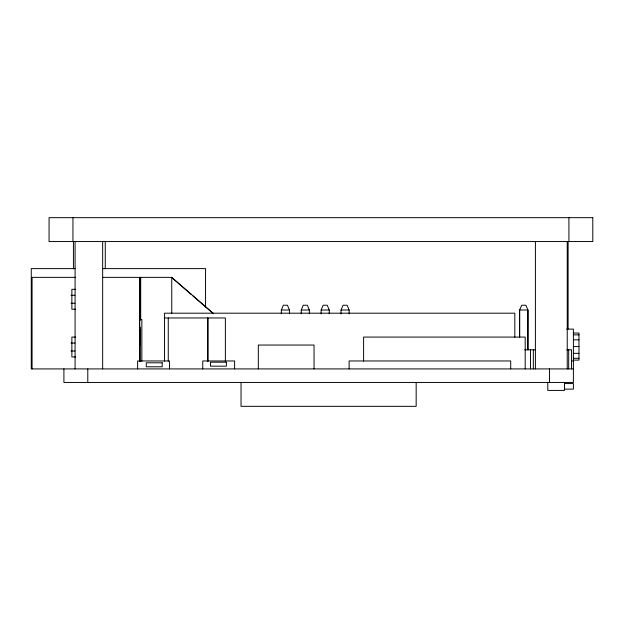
<?xml version="1.0" encoding="UTF-8"?>
<svg xmlns="http://www.w3.org/2000/svg" width="624" height="624" viewBox="0 0 624 624"><rect width="100%" height="100%" fill="white"/><g stroke="black" fill="none" stroke-linecap="round" stroke-linejoin="round"><path stroke-width="0.94" d="M140.158 345.595L140.158 329.355M527.849 349.814L527.943 310.011L525.868 305.23L521.711 305.23L519.628 310.011L519.628 337.194L519.628 310.011L527.943 310.011L527.943 349.814M281.33 313.895L281.33 310.011L283.358 305.23L287.422 305.23L289.45 310.011L289.45 313.895M301.236 313.895L301.236 310.011L303.264 305.23L307.32 305.23L309.356 310.011L309.356 313.895M321.134 313.895L321.134 310.011L323.162 305.23L327.226 305.23L329.254 310.011L329.254 313.895M341.039 313.895L341.039 310.011L343.067 305.23L347.123 305.23L349.159 310.011L349.159 313.895M75.083 268.616L31.27 268.616L31.27 368.917L573.394 368.917M102.344 268.616L205.553 268.616L205.553 307.57M75.637 277.368L32.066 277.368L32.066 368.917M102.726 277.368L171.756 277.368L213.603 313.669M75.629 289.31L71.869 289.31L71.869 309.215L75.629 309.215M71.019 295.285L74.903 295.285M71.019 303.241L74.903 303.241M281.33 310.011L289.45 310.011M301.236 310.011L309.356 310.011M321.134 310.011L329.254 310.011M341.039 310.011L349.159 310.011M164.557 317.967L225.373 317.967L225.373 361.226M139.901 319.566L141.851 319.566L141.851 361.179M566.584 329.113L573.394 329.113L573.394 382.45L63.913 382.45L63.913 368.917M573.394 333.044L578.971 333.044L578.971 360.118L573.394 360.118M573.394 334.862L578.971 334.862M75.629 337.077L71.869 337.077L71.869 356.975L75.629 356.975M573.394 339.815L578.971 339.815M71.019 343.044L74.903 343.044M573.394 346.585L578.971 346.585M524.745 349.814L535.252 349.814M566.779 349.814L571.553 349.814L571.553 368.917M71.019 351.008L74.903 351.008M573.394 353.348L578.971 353.348M573.394 358.301L578.971 358.301M571.459 360.961L573.394 360.961M564.517 383.557L573.394 383.557L573.394 389.134L564.517 389.134M171.53 277.368L191.35 294.567M192.824 295.838L213.377 313.669M568.916 217.667L568.916 241.55M568.682 349.814L568.682 368.917M568.105 241.55L568.105 329.059M567.239 241.55L567.239 368.917M564.517 382.45L564.517 390.413L547.794 390.413L547.794 382.45M549.51 368.917L549.51 382.45M535.4 241.55L535.4 368.917M533.341 349.814L533.341 368.917M530.478 349.814L530.478 368.917M525.197 368.917L525.197 337.077L363.597 337.077L363.597 361.202M514.823 337.21L514.823 313.193L164.557 313.193L164.557 361.234M510.713 368.917L510.713 360.961L349.112 360.961L349.112 368.917M416.169 382.45L416.169 406.333L241.036 406.333L241.036 382.45M314.044 368.917L314.044 345.041L258.32 345.041L258.32 368.917M234.608 368.917L234.608 360.961L202.761 360.961L202.761 368.917M208.065 317.967L208.065 361.226M207.62 317.967L207.62 361.226M171.756 277.368L171.756 313.404M169.463 368.917L169.463 360.961L137.623 360.961L137.623 368.917M168.262 317.967L168.262 361.226M140.704 277.368L140.704 320.221M140.158 327.085L140.158 361.452M139.753 277.368L139.753 361.124M139.534 277.368L139.534 361.124M105.269 241.55L105.269 268.772M102.656 241.55L102.656 368.917M87.789 368.917L87.789 382.45M75.083 241.55L75.083 368.917M73.429 241.55L73.429 268.772M72.946 217.667L72.946 241.55M592.8 217.667L49.062 217.667L49.062 241.55L592.8 241.55L592.8 217.667M226.387 362.193L210.467 362.193L210.467 366.171L226.387 366.171L226.387 362.193M162.209 362.801L146.281 362.801L146.281 366.787L162.209 366.787L162.209 362.801"/></g></svg>
